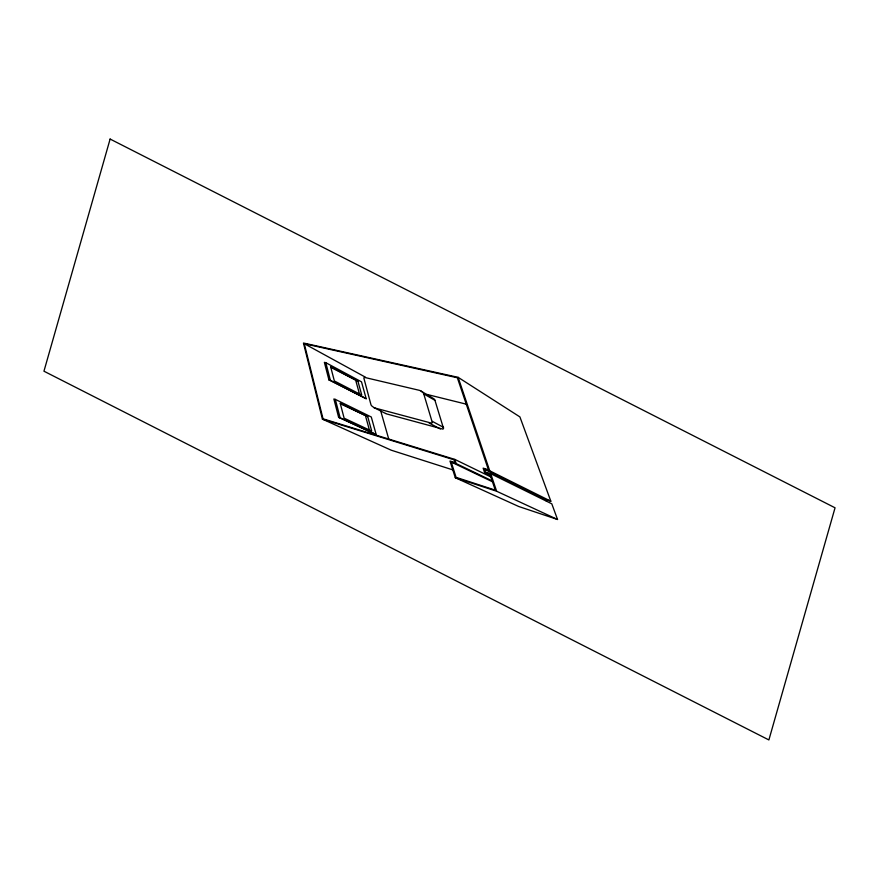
<?xml version="1.0" encoding="UTF-8"?>
<svg xmlns="http://www.w3.org/2000/svg" width="879" height="879" viewBox="0 0 879 879"><rect width="100%" height="100%" fill="white"/><g stroke="black" fill="none" stroke-linecap="round" stroke-linejoin="round"><path stroke-width="1.32" d="M322.417 419.151L454.036 459.794L454.926 462.563L449.982 461.025L455.278 477.715L518.764 506.513L557.55 519.5L551.792 503.81L490.713 473.704L485.395 472.045L484.439 469.177L545.881 499.635L550.836 501.217L519.907 416.91L458.124 377.333L303.442 343.019L322.417 419.151L391.243 450.202L452.784 469.869M490.823 476.923L454.839 459.409L323.032 418.811L304.277 343.7L457.344 377.761L488.405 469.76L483.12 468.122L484.56 472.43L490.24 475.209M325.801 362.686L324.373 362.346L328.933 379.926L366.191 398.714L361.5 381.849L325.801 362.686L330.372 380.299L366.191 398.714M426.787 394.385L466.255 404.164M330.79 367.345L357.929 381.244L361.763 395.111L334.361 380.959L330.603 366.62L357.929 381.244M328.933 379.926L330.372 380.299M421.074 391.089L422.799 392.43A5.208 1.956 28.8 0 1 423.744 393.891L432.336 422.568A8.57 3.208 28.8 0 1 431.534 423.151L375.245 408.098A3.142 1.176 28.8 0 1 373.938 407.581L371.773 405.944A5.406 2.022 28.8 0 1 370.905 404.505L363.829 377.97A8.581 3.219 28.8 0 1 364.521 377.41L418.92 390.221A3.604 1.351 28.8 0 1 421.074 391.089L434.006 398.879A5.109 1.912 28.8 0 1 434.951 400.33L443.554 428.545A8.318 3.109 28.8 0 1 442.763 429.106L386.859 413.987A3.175 1.187 28.8 0 1 385.562 413.471M335.338 399.396L333.866 398.978L338.635 417.36L376.19 434.578L371.279 416.987L335.338 399.396L340.129 417.811L376.19 434.578M340.327 403.725L367.708 416.613L371.718 431.084L344.128 418.195L340.195 403.208L367.708 416.613M338.635 417.36L340.129 417.811M484.439 469.177L489.735 470.814L550.836 501.217M484.56 472.43L489.867 474.078L495.284 490.141L456.08 477.341L451.213 462.024L456.168 463.574L492.152 480.846M455.278 477.715L496.646 491.24L557.55 519.5M451.213 462.024L492.46 481.769M373.938 407.581L385.562 413.471M429.161 423.063L440.412 429.018M432.391 421.404L443.609 427.403M304.277 343.7L365.521 377.234M423.744 393.891L434.951 400.33M545.881 499.635L546.441 501.173M458.124 377.333L489.735 470.814M490.713 473.704L496.646 491.24M454.839 459.409L456.168 463.574M380.739 411.031L388.738 439.05M355.819 380.706L359.456 393.913M365.532 415.987L369.389 429.996M110.117 139.058L43.95 371.202L768.883 739.942L835.05 507.798L110.117 139.058"/></g></svg>
